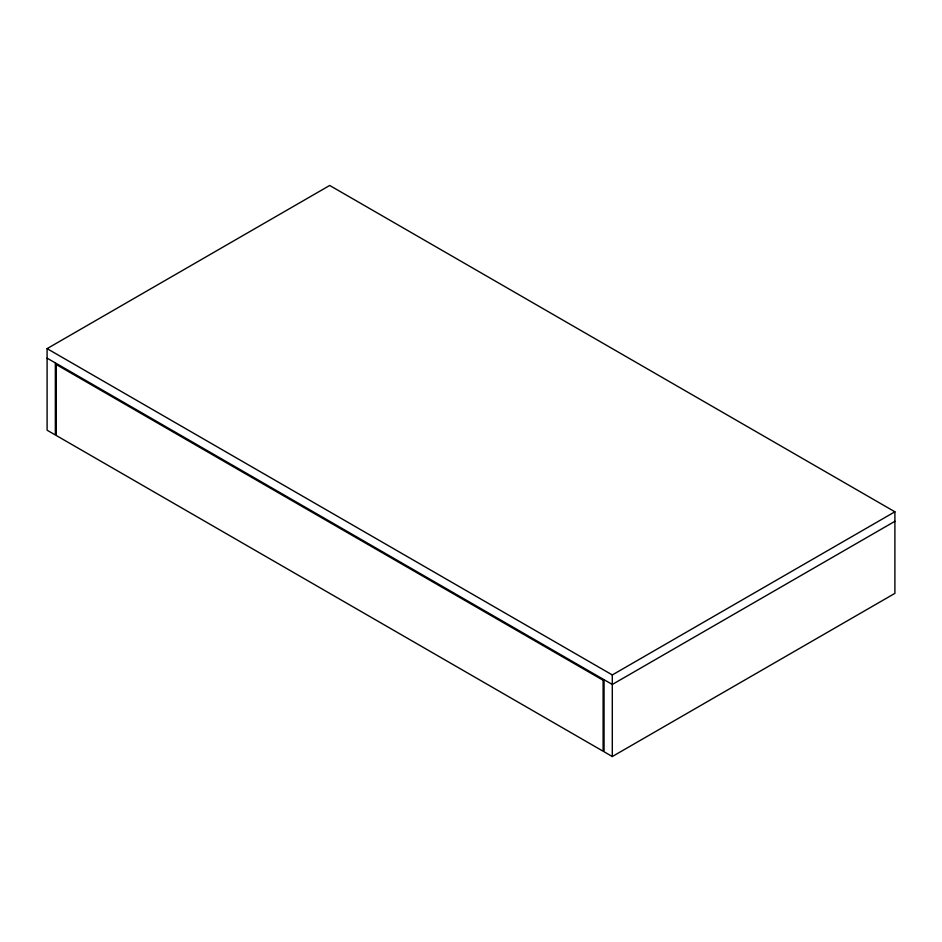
<?xml version="1.0" encoding="UTF-8"?>
<svg xmlns="http://www.w3.org/2000/svg" width="942" height="942" viewBox="0 0 942 942"><rect width="100%" height="100%" fill="white"/><g stroke="black" fill="none" stroke-linecap="round" stroke-linejoin="round"><path stroke-width="1.41" d="M55.343 362.905L55.343 434.968L47.1 430.211L47.1 348.634L329.7 185.468L894.9 511.789L894.9 593.366L612.3 756.532L604.058 751.763L604.058 679.7M47.1 348.634L612.3 674.943L894.9 511.789M894.9 521.303L612.3 684.469L47.1 358.148M612.3 674.943L612.3 756.532M603.115 680.254L56.284 364.542L56.284 435.51L603.115 751.221L603.115 680.254"/></g></svg>
